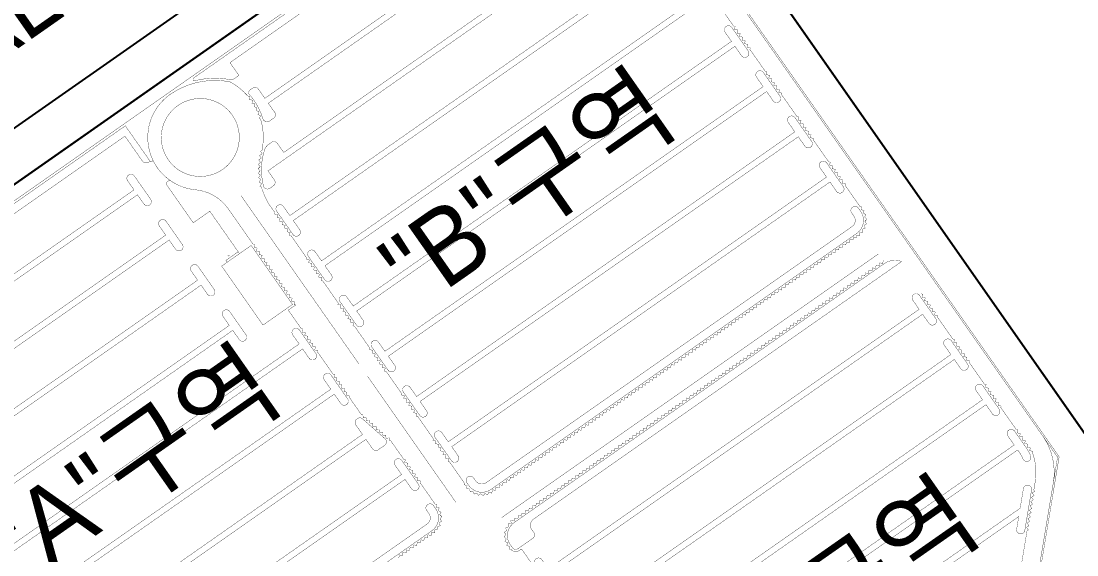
# Model space of a CAD drawing. Header units: millimetres. Extents: x 152904052 to 153933663, y 538271515 to 539240469.
# Drawn here: x 153596002 to 153683916, y 539011990 to 539056459 of the extents above; entities that cross this region are included whole.
import ezdxf
from ezdxf.enums import TextEntityAlignment as Align

# ---------------------------------------------------------------- set-up
doc = ezdxf.new("R2010")
doc.units = ezdxf.units.MM
doc.linetypes.add('HIDDEN', pattern=[5.08, 2.54, -2.54])
doc.layers.add('BORD', color=7, linetype='Continuous')
doc.styles.add('IIAC FONT', font='Gulim.ttf')
doc.styles.add('굴림', font='Gulim.ttf')

msp = doc.modelspace()

# ---------------------------------------------------------------- linework, layer by layer
at = {"layer": 'BORD'}
msp.add_lwpolyline([(153545158.5, 539012348.7), (153668031.3, 539098385.1), (153734561.4, 539003370.3), (153611688.6, 538917333.8)], close=True, dxfattribs=at)
at = {"layer": 'BORD', "color": 1, "linetype": 'HIDDEN', "ltscale": 2500, "const_width": 171.5}
msp.add_lwpolyline([(153569829.8, 539024908.5), (153645496, 539077931.7), (153703192.1, 538995480.2), (153627454.7, 538942405.2)], close=True, dxfattribs=at)
at = {"layer": 'BORD', "color": 8, "ltscale": 0.0008, "const_width": 25}
for points in [[(153678255.9, 538995015.9), (153682439.1, 539020161.6), (153643793.7, 539075353), (153572732.2, 539025595.2), (153624096, 538952240.2), (153638572.1, 538962376.4, -0.1989124), (153640346.7, 538962769.9), (153646480.9, 538961688.3), (153659172.9, 538970575.4), (153654111.1, 538977804.4, -0.4142136), (153654172.5, 538978152.6), (153655174.6, 538978854.2, -0.4141458), (153655522.7, 538978792.9), (153659750.5, 538972757.6, -0.421407), (153659003.9, 538968802.5), (153651111.2, 538963297.9), (153648939.4, 538960792.7), (153647004.5, 538959443.2), (153643841.7, 538957823.1)], [(153644938.8, 539073499.6), (153644488.3, 539073184.1), (153643742.6, 539074249), (153613393, 539052998), (153614138.7, 539051933.1), (153613768.8, 539051674.1, -0.2017261), (153613389.8, 539051592.3, 0.1097295), (153610470.1, 539051495.2, -0.834855), (153610367.3, 539051718.6), (153643798.8, 539075127.7)], [(153616191.7, 539042679.4, -0.1425604), (153616271.9, 539045732.1, -0.1640605), (153616603.4, 539046182.4), (153616858, 539046360.6, -0.4146737), (153617337, 539046275.8), (153617871.2, 539045512.9), (153647237.8, 539066075.6), (153646703.6, 539066838.5, -1), (153647266.8, 539067232.8), (153648621.9, 539065297.6, -1), (153648058.7, 539064903.2), (153647524.6, 539065666.1), (153616560.6, 539043984.9), (153617094.8, 539043222, -0.4146737), (153617010.7, 539042742.9), (153616707.9, 539042530.8, -0.5576175), (153616170.6, 539042762.1, 0.5576175)], [(153613381.5, 539051403, 0.2018661), (153608411.5, 539050349.2)], [(153614872.1, 539050222.3, 0.0913035), (153613381.5, 539051403)], [(153608411.5, 539050349.2, 0.3641175), (153606956.7, 539044914.3, -0.9165705), (153606741.1, 539044789.8)], [(153616056.8, 539045676.7, 0.1262971), (153615946.1, 539048285)], [(153606961.1, 539044904.9, 0.1369979), (153608497.8, 539043122.6, 0.0142886)], [(153608497.8, 539043122.6, 0.8289699), (153608154.6, 539042771.1)], [(153608497.8, 539043122.6, 0.1244617), (153610520.4, 539042408.7)], [(153613248.9, 539040825.4, 0.2205402), (153610520.4, 539042408.7)], [(153616010.3, 539042631.8, 0.0570332), (153616594.3, 539041274.1), (153617127.1, 539040513.2)], [(153633848, 539018162.6, 0.4154765), (153634738.8, 539018014.8), (153665195, 539039340.5, 0.4142136), (153665348.5, 539040210.9), (153665158.5, 539040482.3, -1), (153665721.6, 539040876.6), (153665911.6, 539040605.3, -0.4142136), (153665589.3, 539038777.3), (153635117.5, 539017440.7, -0.4092324), (153633288.5, 539017763.2), (153633113.2, 539018013.4, -1), (153633676.4, 539018407.8), (153633849.6, 539018160.4)], [(153681955.4, 539018015.9, 0.1963966), (153681077.1, 539021888.7)], [(153680332, 539017397.9), (153680475.7, 539018262.1, 0.1181089), (153680220.6, 539020494.3)], [(153598433.5, 538993357.5), (153598258.3, 538993607.8, -1), (153598821.5, 538994002.1), (153598994.7, 538993754.7, 0.4142136), (153599883.9, 538993609.1), (153629807.6, 539014562, 0.4142136), (153629961.1, 539015432.4), (153629771.1, 539015703.8, -1), (153630334.3, 539016098.1), (153630524.3, 539015826.8, -0.4142136), (153630201.9, 539013998.8), (153600262.6, 538993035, -0.4093917), (153598433.1, 538993358.1, 0.4093917)], [(153636789.5, 539012442.2, 0.3815378), (153637492.3, 539012358.8)]]:
    msp.add_lwpolyline(points, format="xyb", dxfattribs=at)
for points in [[(153667724.1, 539040958.8), (153643798.8, 539075127.7)], [(153655321.4, 539056056.5), (153654036.9, 539057888.6)], [(153656687.6, 539054102.8), (153656710.2, 539054231.4), (153656457, 539054276), (153656501.7, 539054529.2), (153656248.5, 539054573.9), (153656293.1, 539054827), (153656039.9, 539054871.7), (153656084.6, 539055124.9), (153655831.4, 539055169.5), (153655876, 539055422.7), (153655622.8, 539055467.4), (153655667.5, 539055720.6), (153655414.3, 539055765.2), (153655458.9, 539056018.4), (153655335.5, 539056040.2)], [(153657972.1, 539052270.8), (153656687.6, 539054102.8)], [(153659328.1, 539050331.9), (153659350.8, 539050460.5), (153659097.6, 539050505.1), (153659142.3, 539050758.3), (153658889.1, 539050802.9), (153658933.7, 539051056.1), (153658680.5, 539051100.8), (153658725.2, 539051354), (153658472, 539051398.6), (153658516.6, 539051651.8), (153658263.4, 539051696.4), (153658308.1, 539051949.6), (153658054.9, 539051994.3), (153658099.5, 539052247.5), (153657976, 539052269.2)], [(153614872.1, 539050222.3), (153615037.5, 539050169.3), (153615017.6, 539049913), (153615262.5, 539049877.2), (153615225, 539049622.9), (153615466.9, 539049570.3), (153615411.9, 539049319.1), (153615649.5, 539049249.9), (153615577.4, 539049003.2), (153615809.7, 539048917.8), (153615720.7, 539048676.6), (153615946.5, 539048575.3), (153615841.1, 539048340.9), (153615958.3, 539048288.1)], [(153660612.7, 539048499.9), (153659328.1, 539050331.9)], [(153661966.6, 539046563.8), (153661989.3, 539046692.4), (153661736.1, 539046737), (153661780.7, 539046990.2), (153661527.5, 539047034.8), (153661572.2, 539047288), (153661319, 539047332.7), (153661363.6, 539047585.9), (153661110.4, 539047630.5), (153661155.1, 539047883.7), (153660901.9, 539047928.3), (153660946.5, 539048181.5), (153660693.3, 539048226.2), (153660738, 539048479.4), (153660614.5, 539048501.2)], [(153663251.1, 539044731.8), (153661966.6, 539046563.8)], [(153616010.3, 539042631.8), (153615880.9, 539042699.1), (153616024.5, 539042912.4), (153615822.9, 539043056.9), (153615966.5, 539043270.1), (153615769.7, 539043421.3), (153615926.7, 539043624.9), (153615740, 539043788.4), (153615909.7, 539043981.6), (153615733.9, 539044156.7), (153615915.6, 539044338.6), (153615751.4, 539044524.6), (153615944.4, 539044694.4), (153615792.4, 539044890.6), (153615995.9, 539045047.7), (153615856.8, 539045253.2), (153616070, 539045397), (153615944.4, 539045611), (153616056.8, 539045676.7)], [(153664605, 539042795.7), (153664627.7, 539042924.3), (153664374.5, 539042968.9), (153664419.2, 539043222.1), (153664166, 539043266.7), (153664210.6, 539043519.9), (153663957.4, 539043564.6), (153664002.1, 539043817.8), (153663748.9, 539043862.4), (153663793.5, 539044115.6), (153663540.3, 539044160.2), (153663585, 539044413.4), (153663331.8, 539044458.1), (153663376.4, 539044711.3), (153663252.9, 539044733.1)], [(153614186.8, 539037088.7), (153611713.3, 539040621.3), (153610335.4, 539039656.5), (153608154.6, 539042771.1)], [(153665857.2, 539041009.9), (153664605, 539042795.7)], [(153624134.6, 539027894.2), (153614311.2, 539041923.5)], [(153613248.9, 539040825.4), (153615296.2, 539037901.6)], [(153618485.2, 539038580), (153618356.6, 539038602.7), (153618401.3, 539038855.9), (153618148.1, 539038900.5), (153618192.7, 539039153.7), (153617939.5, 539039198.4), (153617984.2, 539039451.6), (153617731, 539039496.2), (153617775.6, 539039749.4), (153617522.4, 539039794.1), (153617567.1, 539040047.2), (153617313.9, 539040091.9), (153617358.5, 539040345.1), (153617105.3, 539040389.7), (153617127.1, 539040513.2)], [(153663826.9, 539037438), (153664080.1, 539037393.4), (153664124.8, 539037646.5), (153664378, 539037601.9), (153664422.6, 539037855.1), (153664675.8, 539037810.4), (153664720.4, 539038063.6), (153664973.6, 539038019), (153665018.3, 539038272.2), (153665271.5, 539038227.5), (153665316.1, 539038480.7), (153665569.3, 539038436.1), (153665604.9, 539038637.7), (153665854.3, 539038599.7), (153665837, 539038856.3), (153666093.6, 539038873.5), (153666076.3, 539039130), (153666291.2, 539039202.8), (153666213.2, 539039447.8), (153666404.4, 539039569.9), (153666270, 539039789.1), (153666426.5, 539039953.4), (153666243.6, 539040134.1), (153666356.2, 539040331.1), (153666135.4, 539040462.8), (153666197.6, 539040681), (153665951.7, 539040756), (153665983.8, 539040987.6), (153665857.2, 539041009.9)], [(153678141.2, 538995088.2), (153682307.4, 539020131.8), (153667724.1, 539040958.8)], [(153618862.2, 539032808.8), (153618733.6, 539032831.5), (153618778.3, 539033084.7), (153618525.1, 539033129.3), (153618569.7, 539033382.5), (153618316.5, 539033427.2), (153618361.2, 539033680.4), (153618108, 539033725), (153618152.6, 539033978.2), (153617899.4, 539034022.8), (153617944.1, 539034276), (153617690.9, 539034320.7), (153617735.5, 539034573.9), (153617482.3, 539034618.5), (153617527, 539034871.7), (153617273.8, 539034916.4), (153617318.4, 539035169.5), (153617065.3, 539035214.2), (153617109.9, 539035467.4), (153616856.7, 539035512), (153616901.4, 539035765.2), (153616648.2, 539035809.9), (153616692.8, 539036063.1), (153616439.6, 539036107.7), (153616484.3, 539036360.9), (153616231.1, 539036405.5), (153616275.7, 539036658.7), (153616022.5, 539036703.4), (153616067.2, 539036956.6), (153615814, 539037001.2), (153615858.6, 539037254.4), (153615605.4, 539037299.1), (153615650.1, 539037552.2), (153615396.9, 539037596.9), (153615441.5, 539037850.1), (153615295, 539037900.8)], [(153619767.4, 539036746.4), (153618485.2, 539038580)], [(153613055.4, 539036525.3), (153614079.3, 539037242.3)], [(153635224.4, 539017286.7), (153635247.1, 539017415.2), (153635500.3, 539017370.6), (153635544.9, 539017623.7), (153635798.1, 539017579.1), (153635842.7, 539017832.3), (153636095.9, 539017787.7), (153636140.6, 539018040.8), (153636393.8, 539017996.2), (153636438.4, 539018249.4), (153636691.6, 539018204.7), (153636736.2, 539018457.9), (153636989.4, 539018413.3), (153637034.1, 539018666.5), (153637287.3, 539018621.8), (153637331.9, 539018875), (153637585.1, 539018830.4), (153637629.8, 539019083.6), (153637883, 539019038.9), (153637927.6, 539019292.1), (153638180.8, 539019247.5), (153638225.4, 539019500.7), (153638478.6, 539019456), (153638523.3, 539019709.2), (153638776.5, 539019664.6), (153638821.1, 539019917.8), (153639071.2, 539019873.7), (153639115.8, 539020126.9), (153639369, 539020082.2), (153639413.7, 539020335.4), (153639666.9, 539020290.8), (153639711.5, 539020544), (153639964.7, 539020499.3), (153640009.3, 539020752.5), (153640262.5, 539020707.9), (153640307.2, 539020961.1), (153640560.4, 539020916.4), (153640605, 539021169.6), (153640858.2, 539021125), (153640902.8, 539021378.2), (153641156, 539021333.5), (153641200.7, 539021586.7), (153641453.9, 539021542.1), (153641498.5, 539021795.3), (153641751.7, 539021750.6), (153641796.4, 539022003.8), (153642049.6, 539021959.2), (153642094.2, 539022212.4), (153642347.4, 539022167.7), (153642392, 539022420.9), (153642645.2, 539022376.3), (153642689.9, 539022629.4), (153642943.1, 539022584.8), (153642987.7, 539022838), (153643240.9, 539022793.4), (153643285.5, 539023046.5), (153643538.7, 539023001.9), (153643583.4, 539023255.1), (153643836.6, 539023210.4), (153643881.2, 539023463.6), (153644134.4, 539023419), (153644179.1, 539023672.2), (153644432.2, 539023627.5), (153644476.9, 539023880.7), (153644730.1, 539023836.1), (153644774.7, 539024089.3), (153645027.9, 539024044.6), (153645072.6, 539024297.8), (153645325.8, 539024253.2), (153645370.4, 539024506.4), (153645623.6, 539024461.7), (153645668.2, 539024714.9), (153645921.4, 539024670.3), (153645966.1, 539024923.5), (153646216.1, 539024879.4), (153646260.8, 539025132.6), (153646514, 539025087.9), (153646558.6, 539025341.1), (153646811.8, 539025296.5), (153646856.5, 539025549.7), (153647109.7, 539025505), (153647154.3, 539025758.2), (153647407.5, 539025713.6), (153647452.1, 539025966.8), (153647705.3, 539025922.1), (153647750, 539026175.3), (153648003.2, 539026130.7), (153648047.8, 539026383.9), (153648301, 539026339.2), (153648345.7, 539026592.4), (153648598.8, 539026547.8), (153648643.5, 539026801), (153648896.7, 539026756.3), (153648941.3, 539027009.5), (153649194.5, 539026964.9), (153649239.2, 539027218.1), (153649492.4, 539027173.4), (153649537, 539027426.6), (153649790.2, 539027382), (153649834.8, 539027635.1), (153650088, 539027590.5), (153650132.7, 539027843.7), (153650385.9, 539027799.1), (153650430.5, 539028052.2), (153650683.7, 539028007.6), (153650728.3, 539028260.8), (153650981.5, 539028216.1), (153651026.2, 539028469.3), (153651279.4, 539028424.7), (153651324, 539028677.9), (153651577.2, 539028633.2), (153651621.9, 539028886.4), (153651875.1, 539028841.8), (153651919.7, 539029095), (153652172.9, 539029050.3), (153652217.5, 539029303.5), (153652470.7, 539029258.9), (153652515.4, 539029512.1), (153652768.6, 539029467.4), (153652813.2, 539029720.6), (153653066.4, 539029676), (153653111, 539029929.2), (153653361.1, 539029885.1), (153653405.8, 539030138.3), (153653659, 539030093.6), (153653703.6, 539030346.8), (153653956.8, 539030302.2), (153654001.4, 539030555.4), (153654254.6, 539030510.7), (153654299.3, 539030763.9), (153654552.5, 539030719.3), (153654597.1, 539030972.5), (153654850.3, 539030927.8), (153654894.9, 539031181), (153655148.1, 539031136.4), (153655192.8, 539031389.6), (153655446, 539031344.9), (153655490.6, 539031598.1), (153655743.8, 539031553.5), (153655788.5, 539031806.7), (153656041.7, 539031762), (153656086.3, 539032015.2), (153656339.5, 539031970.6), (153656384.1, 539032223.8), (153656637.3, 539032179.1), (153656682, 539032432.3), (153656935.2, 539032387.7), (153656979.8, 539032640.8), (153657233, 539032596.2), (153657277.6, 539032849.4), (153657530.8, 539032804.7), (153657575.5, 539033057.9), (153657828.7, 539033013.3), (153657873.3, 539033266.5), (153658126.5, 539033221.8), (153658171.2, 539033475), (153658424.3, 539033430.4), (153658469, 539033683.6), (153658722.2, 539033638.9), (153658766.8, 539033892.1), (153659020, 539033847.5), (153659064.7, 539034100.7), (153659317.9, 539034056), (153659362.5, 539034309.2), (153659615.7, 539034264.6), (153659660.3, 539034517.8), (153659913.5, 539034473.1), (153659958.2, 539034726.3), (153660211.4, 539034681.7), (153660256, 539034934.9), (153660506.1, 539034890.8), (153660550.7, 539035144), (153660803.9, 539035099.3), (153660848.6, 539035352.5), (153661101.8, 539035307.9), (153661146.4, 539035561.1), (153661399.6, 539035516.4), (153661444.2, 539035769.6), (153661697.4, 539035725), (153661742.1, 539035978.2), (153661995.3, 539035933.5), (153662039.9, 539036186.7), (153662293.1, 539036142.1), (153662337.8, 539036395.3), (153662590.9, 539036350.6), (153662635.6, 539036603.8), (153662888.8, 539036559.2), (153662933.4, 539036812.4), (153663186.6, 539036767.7), (153663231.3, 539037020.9), (153663484.5, 539036976.3), (153663529.1, 539037229.4), (153663782.3, 539037184.8), (153663826.9, 539037438)], [(153636016.5, 539015094.5), (153667397, 539037067.4)], [(153613055.4, 539036525.3), (153613162.9, 539036371.7)], [(153613310.1, 539036881.1), (153613209, 539036922.8)], [(153613272.6, 539036949.3), (153613328.7, 539036926.1)], [(153613328.7, 539036926.1), (153613310.1, 539036881.1)], [(153621123.6, 539034811.9), (153620995.1, 539034834.6), (153621039.7, 539035087.8), (153620786.5, 539035132.4), (153620831.2, 539035385.6), (153620578, 539035430.3), (153620622.6, 539035683.5), (153620369.4, 539035728.1), (153620414.1, 539035981.3), (153620160.9, 539036026), (153620205.5, 539036279.1), (153619952.3, 539036323.8), (153619997, 539036577), (153619743.8, 539036621.6), (153619765.6, 539036745.1)], [(153667793.3, 539036527.7), (153667748.7, 539036274.5), (153667495.5, 539036319.1), (153667450.9, 539036065.9), (153667197.7, 539036110.6), (153667153, 539035857.4), (153666899.8, 539035902), (153666855.2, 539035648.8), (153666602, 539035693.5), (153666557.3, 539035440.3), (153666304.2, 539035484.9), (153666259.5, 539035231.7), (153666006.3, 539035276.4), (153665961.7, 539035023.2), (153665708.5, 539035067.8), (153665663.8, 539034814.6), (153665410.6, 539034859.3), (153665366, 539034606.1), (153665112.8, 539034650.7), (153665068.2, 539034397.5), (153664815, 539034442.2), (153664770.3, 539034189), (153664517.1, 539034233.6), (153664472.5, 539033980.4), (153664219.3, 539034025.1), (153664174.6, 539033771.9), (153663921.5, 539033816.5), (153663876.8, 539033563.4), (153663623.6, 539033608), (153663579, 539033354.8), (153663325.8, 539033399.5), (153663281.1, 539033146.3), (153663027.9, 539033190.9), (153662983.3, 539032937.7), (153662730.1, 539032982.4), (153662685.5, 539032729.2), (153662432.3, 539032773.8), (153662387.6, 539032520.6), (153662134.4, 539032565.3), (153662090.3, 539032315.2), (153661837.1, 539032359.8), (153661792.5, 539032106.6), (153661539.3, 539032151.3), (153661494.7, 539031898.1), (153661241.5, 539031942.7), (153661196.8, 539031689.5), (153660943.6, 539031734.2), (153660899, 539031481), (153660645.8, 539031525.6), (153660601.2, 539031272.5), (153660348, 539031317.1), (153660303.3, 539031063.9), (153660050.1, 539031108.5), (153660005.5, 539030855.4), (153659752.3, 539030900), (153659707.6, 539030646.8), (153659454.4, 539030691.5), (153659409.8, 539030438.3), (153659156.6, 539030482.9), (153659112, 539030229.7), (153658858.8, 539030274.4), (153658814.1, 539030021.2), (153658560.9, 539030065.8), (153658516.3, 539029812.6), (153658263.1, 539029857.3), (153658218.5, 539029604.1), (153657965.3, 539029648.7), (153657920.6, 539029395.5), (153657667.4, 539029440.2), (153657622.8, 539029187), (153657369.6, 539029231.6), (153657324.9, 539028978.4), (153657071.7, 539029023.1), (153657027.1, 539028769.9), (153656773.9, 539028814.5), (153656729.3, 539028561.3), (153656476.1, 539028606), (153656431.4, 539028352.8), (153656178.2, 539028397.4), (153656133.6, 539028144.2), (153655880.4, 539028188.9), (153655835.8, 539027935.7), (153655582.6, 539027980.3), (153655537.9, 539027727.1), (153655284.7, 539027771.8), (153655240.1, 539027518.6), (153654986.9, 539027563.2), (153654942.8, 539027313.2), (153654689.6, 539027357.8), (153654645, 539027104.6), (153654391.8, 539027149.3), (153654347.1, 539026896.1), (153654093.9, 539026940.7), (153654049.3, 539026687.5), (153653796.1, 539026732.2), (153653751.4, 539026479), (153653498.3, 539026523.6), (153653453.6, 539026270.4), (153653200.4, 539026315.1), (153653155.8, 539026061.9), (153652902.6, 539026106.5), (153652857.9, 539025853.3), (153652604.7, 539025898), (153652560.1, 539025644.8), (153652306.9, 539025689.4), (153652262.3, 539025436.2), (153652009.1, 539025480.9), (153651964.4, 539025227.7), (153651711.2, 539025272.3), (153651666.6, 539025019.1), (153651413.4, 539025063.8), (153651368.7, 539024810.6), (153651115.6, 539024855.2), (153651070.9, 539024602), (153650817.7, 539024646.7), (153650773.1, 539024393.5), (153650519.9, 539024438.1), (153650475.2, 539024184.9), (153650222, 539024229.6), (153650177.4, 539023976.4), (153649924.2, 539024021), (153649879.6, 539023767.9), (153649626.4, 539023812.5), (153649581.7, 539023559.3), (153649328.5, 539023603.9), (153649283.9, 539023350.8), (153649030.7, 539023395.4), (153648986.1, 539023142.2), (153648732.9, 539023186.9), (153648688.2, 539022933.7), (153648435, 539022978.3), (153648390.4, 539022725.1), (153648137.2, 539022769.8), (153648092.5, 539022516.6), (153647839.3, 539022561.2), (153647795.3, 539022311.1), (153647542.1, 539022355.8), (153647497.4, 539022102.6), (153647244.2, 539022147.2), (153647199.6, 539021894), (153646946.4, 539021938.7), (153646901.7, 539021685.5), (153646648.5, 539021730.1), (153646603.9, 539021476.9), (153646350.7, 539021521.6), (153646306.1, 539021268.4), (153646052.9, 539021313), (153646008.2, 539021059.9), (153645755, 539021104.5), (153645710.4, 539020851.3), (153645457.2, 539020896), (153645412.6, 539020642.8), (153645159.4, 539020687.4), (153645114.7, 539020434.2), (153644861.5, 539020478.9), (153644816.9, 539020225.7), (153644563.7, 539020270.3), (153644519, 539020017.1), (153644265.9, 539020061.8), (153644221.2, 539019808.6), (153643968, 539019853.2), (153643923.4, 539019600), (153643670.2, 539019644.7), (153643625.5, 539019391.5), (153643372.3, 539019436.1), (153643327.7, 539019182.9), (153643074.5, 539019227.6), (153643029.9, 539018974.4), (153642776.7, 539019019), (153642732, 539018765.8), (153642478.8, 539018810.5), (153642434.2, 539018557.3), (153642181, 539018601.9), (153642136.3, 539018348.7), (153641883.2, 539018393.4), (153641838.5, 539018140.2), (153641585.3, 539018184.8), (153641540.7, 539017931.6), (153641287.5, 539017976.3), (153641242.8, 539017723.1), (153640989.6, 539017767.7), (153640945, 539017514.5), (153640691.8, 539017559.2), (153640647.7, 539017309.1), (153640394.5, 539017353.8), (153640349.9, 539017100.6), (153640096.7, 539017145.2), (153640052, 539016892), (153639798.8, 539016936.7), (153639754.2, 539016683.5), (153639501, 539016728.1), (153639456.4, 539016474.9), (153639203.2, 539016519.6), (153639158.5, 539016266.4), (153638905.3, 539016311), (153638860.7, 539016057.8), (153638607.5, 539016102.5), (153638562.9, 539015849.3), (153638309.7, 539015893.9), (153638265, 539015640.7), (153638011.8, 539015685.4), (153637967.2, 539015432.2), (153637714, 539015476.8), (153637669.3, 539015223.6), (153637416.1, 539015268.3), (153637371.5, 539015015.1), (153637118.3, 539015059.7), (153637073.7, 539014806.5), (153636945.1, 539014829.2)], [(153622405.8, 539032978.3), (153621123.6, 539034811.9)], [(153672305.3, 539031798.6), (153672328, 539031927.2), (153672074.8, 539031971.8), (153672119.4, 539032225), (153671866.2, 539032269.6), (153671910.9, 539032522.8), (153671657.7, 539032567.5), (153671702.3, 539032820.7), (153671449.1, 539032865.3), (153671493.8, 539033118.5), (153671240.6, 539033163.2), (153671285.2, 539033416.3), (153671032, 539033461), (153671076.7, 539033714.2), (153670953.2, 539033736)], [(153618247.8, 539032378.6), (153618862.2, 539032808.8)], [(153623762.1, 539031043.8), (153623633.5, 539031066.5), (153623678.2, 539031319.7), (153623425, 539031364.3), (153623469.6, 539031617.5), (153623216.4, 539031662.2), (153623261.1, 539031915.4), (153623007.9, 539031960), (153623052.5, 539032213.2), (153622799.3, 539032257.9), (153622844, 539032511), (153622590.8, 539032555.7), (153622635.4, 539032808.9), (153622382.2, 539032853.5), (153622404, 539032977)], [(153619335.9, 539030828.7), (153618248.7, 539032379.3)], [(153673589.8, 539029966.6), (153672305.3, 539031798.6)], [(153620688, 539028891.3), (153620710.6, 539029019.9), (153620457.4, 539029064.5), (153620502.1, 539029317.7), (153620248.9, 539029362.4), (153620293.5, 539029615.5), (153620040.3, 539029660.2), (153620085, 539029913.4), (153619831.8, 539029958), (153619876.4, 539030211.2), (153619623.2, 539030255.9), (153619667.9, 539030509.1), (153619414.7, 539030553.7), (153619459.3, 539030806.9), (153619335.9, 539030828.7)], [(153625044.3, 539029210.2), (153623762.1, 539031043.8)], [(153674943.7, 539028030.5), (153674966.4, 539028159.1), (153674713.2, 539028203.7), (153674757.9, 539028456.9), (153674504.7, 539028501.5), (153674549.3, 539028754.7), (153674296.1, 539028799.4), (153674340.8, 539029052.6), (153674087.6, 539029097.2), (153674132.2, 539029350.4), (153673879, 539029395.1), (153673923.7, 539029648.2), (153673670.5, 539029692.9), (153673715.1, 539029946.1), (153673591.6, 539029967.9)], [(153626400.5, 539027275.7), (153626272, 539027298.4), (153626316.6, 539027551.6), (153626063.4, 539027596.2), (153626108.1, 539027849.4), (153625854.9, 539027894.1), (153625899.5, 539028147.3), (153625646.3, 539028191.9), (153625691, 539028445.1), (153625437.8, 539028489.8), (153625482.4, 539028742.9), (153625229.2, 539028787.6), (153625273.9, 539029040.8), (153625020.7, 539029085.4), (153625042.5, 539029208.9)], [(153621972.5, 539027059.3), (153620688, 539028891.3)], [(153676228.3, 539026198.5), (153674943.7, 539028030.5)], [(153623324.6, 539025121.9), (153623347.2, 539025250.5), (153623094, 539025295.1), (153623138.7, 539025548.3), (153622885.5, 539025593), (153622930.1, 539025846.2), (153622676.9, 539025890.8), (153622721.6, 539026144), (153622468.4, 539026188.6), (153622513, 539026441.8), (153622259.8, 539026486.5), (153622304.5, 539026739.7), (153622051.3, 539026784.3), (153622095.9, 539027037.5), (153621972.5, 539027059.3)], [(153632209.2, 539016362.5), (153624851.6, 539026870.2)], [(153627682.7, 539025442.1), (153626400.5, 539027275.7)], [(153677582.2, 539024262.4), (153677604.9, 539024391), (153677351.7, 539024435.6), (153677396.3, 539024688.8), (153677143.1, 539024733.4), (153677187.8, 539024986.6), (153676934.6, 539025031.3), (153676979.2, 539025284.5), (153676726, 539025329.1), (153676770.7, 539025582.3), (153676517.5, 539025627), (153676562.1, 539025880.1), (153676308.9, 539025924.8), (153676353.6, 539026178), (153676230.1, 539026199.8)], [(153624354.7, 539023650.8), (153623324.6, 539025121.9)], [(153629039, 539023507.6), (153628910.4, 539023530.3), (153628955.1, 539023783.5), (153628701.9, 539023828.1), (153628746.5, 539024081.3), (153628493.3, 539024126), (153628538, 539024379.2), (153628284.8, 539024423.8), (153628329.4, 539024677), (153628076.2, 539024721.7), (153628120.9, 539024974.9), (153627867.7, 539025019.5), (153627912.3, 539025272.7), (153627659.1, 539025317.3), (153627680.9, 539025440.8)], [(153678866.7, 539022430.4), (153677582.2, 539024262.4)], [(153626791.9, 539021484.1), (153626661.6, 539021476.1), (153626645.8, 539021732.7), (153626389.2, 539021716.9), (153626373.5, 539021973.5), (153626116.9, 539021957.8), (153626101.1, 539022214.4), (153625844.5, 539022198.7), (153625828.7, 539022455.3), (153625572.1, 539022439.5), (153625556.4, 539022696.1), (153625299.8, 539022680.4), (153625284, 539022937), (153625027.4, 539022921.2), (153625011.6, 539023177.9), (153624755, 539023162.1), (153624739.3, 539023418.7), (153624482.7, 539023403), (153624466.9, 539023659.6), (153624357.7, 539023652.9)], [(153630321.2, 539021674), (153629039, 539023507.6)], [(153680220.6, 539020494.3), (153680243.3, 539020622.9), (153679990.1, 539020667.5), (153680034.8, 539020920.7), (153679781.6, 539020965.3), (153679826.2, 539021218.5), (153679573, 539021263.2), (153679617.7, 539021516.4), (153679364.5, 539021561), (153679409.1, 539021814.2), (153679155.9, 539021858.9), (153679200.6, 539022112.1), (153678947.4, 539022156.7), (153678992, 539022409.9), (153678868.5, 539022431.7)], [(153627865.6, 539019954.5), (153626791.9, 539021484.1)], [(153631677.4, 539019739.5), (153631548.9, 539019762.2), (153631593.5, 539020015.4), (153631340.3, 539020060), (153631385, 539020313.2), (153631131.8, 539020357.9), (153631176.4, 539020611.1), (153630923.2, 539020655.7), (153630967.9, 539020908.9), (153630714.7, 539020953.6), (153630759.3, 539021206.8), (153630506.1, 539021251.4), (153630550.8, 539021504.6), (153630297.6, 539021549.2), (153630319.4, 539021672.7)], [(153629217.7, 539018017.2), (153629240.3, 539018145.8), (153628987.1, 539018190.4), (153629031.8, 539018443.6), (153628778.6, 539018488.2), (153628823.2, 539018741.4), (153628570, 539018786.1), (153628614.7, 539019039.3), (153628361.5, 539019083.9), (153628406.1, 539019337.1), (153628153, 539019381.7), (153628197.6, 539019634.9), (153627944.4, 539019679.6), (153627989.1, 539019932.8), (153627865.6, 539019954.5)], [(153632927.3, 539017952.2), (153631677.4, 539019739.5)], [(153630469.8, 539016231.4), (153629217.7, 539018017.2)], [(153635224.4, 539017286.7), (153635193.1, 539017130.6), (153634957.9, 539017234.5), (153634854, 539016999.3), (153634618.9, 539017103.2), (153634476.9, 539016926.2), (153634273.4, 539017083.3), (153634093.2, 539016945.4), (153633933.2, 539017146.7), (153633725.3, 539017055.8), (153633618.1, 539017289.5), (153633394.5, 539017251.1), (153633346.3, 539017503.6), (153633119.9, 539017519.8), (153633133.5, 539017776.5), (153632905, 539017825.5), (153632927.3, 539017952.2)], [(153679765.5, 539013993.1), (153679871.6, 539014069.1), (153679721.8, 539014278.1), (153679930.7, 539014427.9), (153679780.9, 539014636.8), (153679989.8, 539014786.6), (153679840, 539014995.6), (153680048.9, 539015145.4), (153679899.1, 539015354.3), (153680108.1, 539015504.1), (153679958.2, 539015713.1), (153680167.2, 539015862.9), (153680017.4, 539016071.8), (153680226.3, 539016221.6), (153680076.5, 539016430.6), (153680285.4, 539016580.4), (153680135.6, 539016789.3), (153680344.5, 539016939.2), (153680194.7, 539017148.1), (153680403.6, 539017297.9), (153680332, 539017397.9)], [(153630309.5, 539013845.2), (153630466.9, 539013821.2), (153630449.7, 539014077.7), (153630706.2, 539014095), (153630689, 539014351.5), (153630903.9, 539014424.3), (153630825.8, 539014669.3), (153631017, 539014791.4), (153630882.6, 539015010.6), (153631039.1, 539015174.9), (153630856.2, 539015355.6), (153630968.8, 539015552.6), (153630748, 539015684.3), (153630810.2, 539015902.5), (153630564.3, 539015977.5), (153630596.4, 539016209), (153630469.8, 539016231.4)], [(153636945.1, 539014829.2), (153636787.7, 539014853.2), (153636804.9, 539014596.7), (153636548.4, 539014579.4), (153636565.6, 539014322.9), (153636350.7, 539014250.1), (153636428.8, 539014005.1), (153636237.6, 539013883), (153636372, 539013663.8), (153636215.5, 539013499.5), (153636398.4, 539013318.8), (153636285.8, 539013121.8), (153636506.6, 539012990.1), (153636444.4, 539012771.9), (153636690.3, 539012696.9), (153636658.2, 539012465.4), (153636784.8, 539012443)], [(153630309.5, 539013845.2), (153630180.9, 539013867.9), (153630136.3, 539013614.7), (153629883.1, 539013659.3), (153629838.5, 539013406.1), (153629585.3, 539013450.8), (153629540.6, 539013197.6), (153629287.4, 539013242.2), (153629242.8, 539012989), (153628989.6, 539013033.7), (153628945, 539012780.5), (153628691.8, 539012825.1), (153628647.1, 539012571.9), (153628393.9, 539012616.6), (153628349.3, 539012363.4), (153628096.1, 539012408), (153628051.4, 539012154.8), (153627798.3, 539012199.5), (153627753.6, 539011946.3), (153627500.4, 539011990.9), (153627455.8, 539011737.7)], [(153679269.6, 539011012), (153679765.5, 539013993.1)], [(153637671.5, 539012484.3), (153637491.8, 539012358.5)], [(153638650.1, 539011086.6), (153637671.5, 539012484.3)]]:
    msp.add_lwpolyline(points, dxfattribs=at)
for points in [[(153644886.1, 539069434.2), (153616584.4, 539049617.1), (153617118.6, 539048854.3, -0.4311951), (153617049.8, 539048385.8), (153616699.6, 539048140.6, -0.5104862), (153616125.6, 539048339.3, 0.1066809), (153615013.2, 539050345.7, -0.4461836), (153615058, 539050715.1), (153615284.7, 539050873.9, -0.4142136), (153615763.5, 539050789.5), (153616297.6, 539050026.7), (153644599.3, 539069843.7), (153644065.2, 539070606.6, -1), (153644628.4, 539071000.9), (153645983.4, 539069065.7, -1), (153645420.3, 539068671.3)], [(153617282.5, 539040622, -1), (153617845.7, 539041016.4), (153618379.8, 539040253.5), (153649876.2, 539062307.5), (153649342.1, 539063070.4, -1), (153649905.3, 539063464.7), (153651260.3, 539061529.5, -1), (153650697.2, 539061135.1), (153650163, 539061898), (153618666.6, 539039844), (153619200.8, 539039081.1, -1), (153618637.6, 539038686.8)], [(153619921, 539036853.9, -1), (153620484.1, 539037248.3), (153621018.3, 539036485.4), (153652514.7, 539058539.4), (153651980.5, 539059302.3, -1), (153652543.7, 539059696.6), (153653898.8, 539057761.4, -1), (153653335.6, 539057367), (153652801.5, 539058129.9), (153621305.1, 539036075.9), (153621839.2, 539035313, -1), (153621276.1, 539034918.7)], [(153655986.4, 539053581.3, 1.0001704), (153656549.5, 539053975.6), (153655182.2, 539055928.5, 1), (153654619, 539055534.2), (153655153.1, 539054771.3), (153623656.7, 539032717.3), (153623122.6, 539033480.2, 1), (153622559.4, 539033085.8), (153623914.5, 539031150.6, 1), (153624477.7, 539031544.9), (153623943.5, 539032307.8), (153655439.9, 539054361.8)], [(153658078.4, 539050593.7), (153626582, 539028539.7), (153627116.1, 539027776.8, -1), (153626553, 539027382.5), (153625197.9, 539029317.7, -1), (153625761.1, 539029712.1), (153626295.2, 539028949.2), (153657791.6, 539051003.2), (153657243.1, 539051786.6, -1), (153657806.3, 539052180.9), (153659190, 539050204.7, -1), (153658626.9, 539049810.4)], [(153608258.6, 539044901.2, 1), (153613583.1, 539048629.5, 1)], [(153660716.8, 539046825.6), (153629220.4, 539024771.6), (153629754.6, 539024008.7, -1), (153629191.4, 539023614.4), (153627836.3, 539025549.6, -1), (153628399.5, 539025944), (153628933.6, 539025181.1), (153660430, 539047235.1), (153659881.6, 539048018.5, -1), (153660444.7, 539048412.8), (153661828.5, 539046436.6, -1), (153661265.3, 539046042.3)], [(153606624, 539044707.8, -0.4142136), (153606101.7, 539044799.9), (153604648.6, 539046875.1), (153575896.4, 539026742.6), (153576444.8, 539025959.3, -1), (153575881.7, 539025564.9), (153575333.2, 539026348.2), (153573336.5, 539024950.2), (153572942.2, 539025513.3), (153604678.5, 539047735.4), (153606741.1, 539044789.8)], [(153663355.3, 539043057.5), (153631858.9, 539021003.5), (153632393, 539020240.6, -1), (153631829.9, 539019846.3), (153630474.8, 539021781.5, -1), (153631038, 539022175.9), (153631572.1, 539021413), (153663068.5, 539043467), (153662520, 539044250.4, -1), (153663083.2, 539044644.7), (153664466.9, 539042668.5, -1), (153663903.8, 539042274.2)], [(153577150.7, 539023752.6, -1), (153577713.9, 539024146.9), (153578248, 539023384.1), (153605402.9, 539042398.1), (153604868.8, 539043160.9, -1), (153605431.9, 539043555.3), (153606787, 539041620, -1), (153606223.8, 539041225.7), (153605689.7, 539041988.5), (153578534.8, 539022974.5), (153579068.9, 539022211.6, -1), (153578505.8, 539021817.3)], [(153579789.2, 539019984.5, -1), (153580352.3, 539020378.8), (153580886.5, 539019616), (153608041.4, 539038630), (153607507.2, 539039392.8, -1), (153608070.4, 539039787.2), (153609425.5, 539037851.9, -1), (153608862.3, 539037457.6), (153608328.1, 539038220.4), (153581173.3, 539019206.4), (153581707.4, 539018443.5, -1), (153581144.2, 539018049.2)], [(153582427.6, 539016216.4, -1), (153582990.8, 539016610.7), (153583524.9, 539015847.9), (153610700.3, 539034876.2), (153610166.2, 539035639.1, -1), (153610729.3, 539036033.4), (153612084.4, 539034098.2, -1), (153611521.2, 539033703.8), (153610987.1, 539034466.7), (153583811.7, 539015438.3), (153584345.9, 539014675.4, -1), (153583782.7, 539014281.1)], [(153667914.3, 539036285.2, -0.2323662), (153669321.8, 539036431.5), (153638675.7, 539014972.8, 0.4142136), (153638522.2, 539014102.4), (153638697.9, 539013851.5, -0.4142136), (153638613.5, 539013372.8), (153637384.7, 539012512.4, -0.4142136), (153636906, 539012596.8), (153636730.3, 539012847.7, -0.4142136), (153637052.7, 539014675.6)], [(153638803.7, 539011194.1, -1), (153639366.9, 539011588.5), (153639901, 539010825.6), (153670783.1, 539032449.5), (153670248.9, 539033212.3, -1), (153670812.1, 539033606.6), (153672167.2, 539031671.4, -1), (153671604, 539031277.1), (153671069.9, 539032039.9), (153640187.8, 539010416.1), (153640722, 539009653.2, -1), (153640158.8, 539009258.9)], [(153585066.1, 539012448.3, -1), (153585629.2, 539012842.6), (153586163.4, 539012079.8), (153613338.8, 539031108.1), (153612804.6, 539031871, -1), (153613367.8, 539032265.3), (153614722.9, 539030330.1, -1), (153614159.7, 539029935.7), (153613625.5, 539030698.6), (153586450.2, 539011670.2), (153586984.3, 539010907.3, -1), (153586421.1, 539010513)], [(153619979.7, 539028379.7, 1.02502), (153620542.9, 539028774), (153619180.4, 539030719.8, 1), (153618617.3, 539030325.5), (153619151.4, 539029562.7), (153588801.8, 539008311.7), (153588267.7, 539009074.5, 1), (153587704.5, 539008680.2), (153589059.6, 539006744.9, 1), (153589622.8, 539007139.2), (153589088.6, 539007902.1), (153619438.2, 539029153.1)], [(153641442.2, 539007426, -1), (153642005.4, 539007820.4), (153642539.5, 539007057.5), (153673421.5, 539028681.4), (153672887.4, 539029444.2, -1), (153673450.6, 539029838.5), (153674805.6, 539027903.3, -1), (153674242.5, 539027509), (153673708.3, 539028271.8), (153642826.3, 539006648), (153643360.4, 539005885.1, -1), (153642797.3, 539005490.8)], [(153622076.6, 539025385), (153591727.1, 539004134), (153592261.2, 539003371.1, -1), (153591698, 539002976.8), (153590343, 539004912.1, -1), (153590906.1, 539005306.4), (153591440.3, 539004543.6), (153621789.9, 539025794.6), (153621241.4, 539026577.9, -1), (153621804.5, 539026972.2), (153623188.3, 539024996, -1), (153622625.1, 539024601.7)], [(153644080.6, 539003657.9, -1), (153644643.8, 539004052.3), (153645178, 539003289.4), (153676060, 539024913.3), (153675525.8, 539025676.1, -1), (153676089, 539026070.4), (153677444.1, 539024135.2, -1), (153676880.9, 539023740.9), (153676346.8, 539024503.7), (153645464.7, 539002879.9), (153645998.9, 539002117, -1), (153645435.7, 539001722.7)], [(153624433.4, 539023320.4, 0.3462784), (153624008.9, 539023344.1), (153623952.8, 539023304.9, 0.4142136), (153623868.4, 539022826.1), (153624428.3, 539022026.5), (153594078.7, 539000775.5), (153593544.6, 539001538.3, 1), (153592981.4, 539001144), (153594336.5, 538999208.7, 1), (153594899.7, 538999603), (153594365.5, 539000365.9), (153624715.1, 539021616.9), (153625263.6, 539020833.6, 0.4142136), (153625742.3, 539020749.2), (153626280.4, 539021126, 0.4855768), (153626310.6, 539021665.4)], [(153679694.8, 539020920.8), (153678727.5, 539022302.3, 1), (153678164.3, 539021908), (153678698.4, 539021145.2), (153647816.4, 538999521.3), (153647282.3, 539000284.2, 1), (153646719.1, 538999889.8), (153648074.2, 538997954.6, 1), (153648637.3, 538998348.9), (153648103.2, 538999111.8), (153678985.2, 539020735.6), (153679131.6, 539020526.5, -0.0541009), (153679430.5, 539019982.9, 1), (153680065.2, 539020247.3, 0.0541009)], [(153627967.9, 539018279), (153597004, 538996597.8), (153597538.1, 538995834.9, -1), (153596974.9, 538995440.6), (153595619.9, 538997375.9, -1), (153596183, 538997770.2), (153596717.2, 538997007.4), (153627681.1, 539018688.5), (153627132.6, 539019471.9, -1), (153627695.8, 539019866.2), (153629079.6, 539017890, -1), (153628516.4, 539017495.7)], [(153679463.8, 539017511.5, -1), (153680142, 539017398.7), (153679580.6, 539014023.8, -1), (153678902.4, 539014136.7), (153679076.6, 539015184.1), (153650741.6, 538995343.7), (153651275.8, 538994580.8, -1), (153650712.6, 538994186.5), (153649357.5, 538996121.7, -1), (153649920.7, 538996516.1), (153650454.9, 538995753.2), (153679191.6, 539015874.9)]]:
    msp.add_lwpolyline(points, format="xyb", close=True, dxfattribs=at)
msp.add_lwpolyline([(153616143.6, 539031134.1), (153618601, 539032854.9), (153615159.6, 539037769.8), (153612702.1, 539036049.1)], close=True, dxfattribs=at)

# ---------------------------------------------------------------- texts
at = {"layer": 'BORD', "color": 7, "linetype": 'Continuous', "lineweight": -3, "style": 'IIAC FONT'}
msp.add_text('PARTIAL SITE PLAN', height=5760, rotation=35.000004, dxfattribs=at).set_placement((153601935.6, 539062021.1), align=Align.MIDDLE_CENTER)
at = {"layer": 'BORD', "color": 4, "style": '굴림'}
for s, p in [('"B"구역', (153638114.6, 539042538.7)), ('"A"구역', (153605264.6, 539019536.8)), ('"D"구역', (153663238.6, 539008460.6))]:
    msp.add_text(s, height=6250, rotation=34.999999, dxfattribs=at).set_placement(p, align=Align.MIDDLE_CENTER)

doc.saveas('drawing.dxf')
